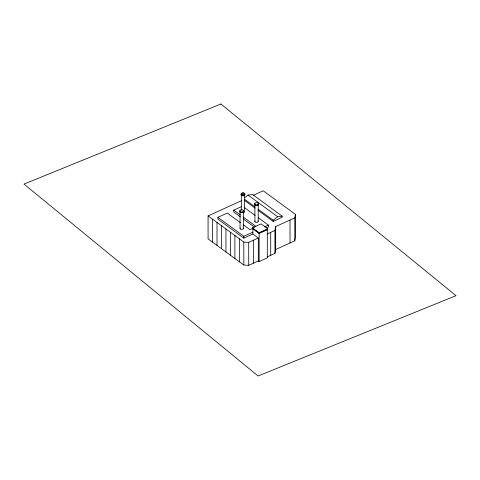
<?xml version="1.0" encoding="UTF-8"?>
<svg xmlns="http://www.w3.org/2000/svg" width="480" height="480" viewBox="0 0 480 480"><rect width="100%" height="100%" fill="white"/><g stroke="black" fill="none" stroke-linecap="round" stroke-linejoin="round"><path stroke-width="0.72" d="M267.078 256.986L274.938 253.41L274.938 230.43L275.67 226.554L294.78 217.848L295.44 214.386L263.214 190.794L253.146 195.384M274.938 253.41L275.67 249.528L275.67 226.554M275.67 249.528L294.78 240.828L295.44 237.36L295.44 214.386M244.704 197.694L248.064 195.084L252.54 194.49L282.126 216.144L282.126 217.314L273.174 221.388L258.078 210.342M273.174 221.388L273.174 220.224L277.65 216.744L282.126 216.144M267.306 229.44L267.306 257.868L259.134 261.594L258.3 260.982L248.718 265.344L243.822 265.038L208.08 238.878L208.08 215.904L241.902 200.502M258.3 260.982L258.3 238.008L252.864 234.03L243.834 238.146L217.926 219.18L217.926 217.338L227.298 213.072L240.432 222.684M240.318 216.78L233.754 211.974L233.754 210.132L241.8 206.466M252.468 227.826L261.126 223.884L267.798 228.768L267.798 229.518L259.14 233.46L252.468 228.576L252.468 227.826L259.14 232.71L259.134 261.594M252.564 228.504L249.984 229.68L243.42 224.868M217.926 217.338L243.834 236.304L252.864 232.188M264.378 226.95L268.38 225.126L268.38 226.968L266.376 227.88M259.14 232.71L267.798 228.768M261.858 231.924L263.898 230.994M265.26 230.376L266.622 229.752M208.08 215.904L243.822 242.064L248.718 242.37L258.3 238.008M267.078 234.012L274.938 230.43M248.064 195.084L277.65 216.744M244.794 199.452L255.06 206.964M258.078 209.172L273.174 220.224M244.794 200.616L255.06 208.134M244.278 207.486L255.12 215.424M258.132 217.632L268.38 225.126M233.754 210.132L240.318 214.938M243.306 217.122L255.84 226.302M243.306 218.964L254.646 227.268M254.004 229.416L252.864 228.582L252.864 234.03M255.144 230.244L259.134 233.166M294.78 217.848L294.78 240.828M290.004 220.026L290.004 243M270.708 232.356L270.708 255.336M258.204 204.444L258.204 221.406M254.898 204.444L254.898 221.406M253.512 240.192L253.512 263.166M248.718 242.37L248.718 265.344M244.62 194.694L244.62 211.65M243.834 236.304L243.834 238.146M243.822 242.064L243.822 265.038M243.348 228.504L243.348 211.548A1.65 0.954 0 0 1 241.698 212.502A1.65 0.954 0 0 1 240.048 211.548L240.048 228.504M241.314 195.432L241.314 210.18M239.352 238.794L239.352 261.768M234.888 235.524L234.888 258.498M230.418 232.254L230.418 255.228M225.954 228.984L225.954 251.958M221.484 225.714L221.484 248.688M217.014 222.444L217.014 245.418M212.55 219.174L212.55 242.148M244.56 211.404A1.65 0.954 0 0 1 242.97 212.604M257.982 220.926A1.65 0.954 0 0 1 256.548 222.36A1.65 0.954 0 0 1 255.12 220.926M243.126 228.03A1.65 0.954 0 0 1 241.698 229.458A1.65 0.954 0 0 1 240.27 228.03M244.56 194.448A1.65 0.954 0 0 1 244.56 194.94M244.398 195.168A1.65 0.954 0 0 1 244.134 195.366M243.396 195.612A1.65 0.954 0 0 1 242.538 195.612M242.142 195.516A1.65 0.954 0 0 1 241.536 195.168M258.144 204.198A1.65 0.954 0 0 1 257.982 204.918M257.376 205.266A1.65 0.954 0 0 1 255.726 205.266M255.12 204.918A1.65 0.954 0 0 1 254.958 204.198M243.6 211.254A1.968 1.14 0 0 1 241.698 212.682A1.968 1.14 0 0 1 239.796 211.254M239.994 210.978A1.968 1.14 0 0 1 240.306 210.744M243.09 210.744A1.968 1.14 0 0 1 243.402 210.978M244.674 194.124A1.968 1.14 0 0 1 242.97 195.828A1.968 1.14 0 0 1 241.26 194.124M258.456 204.15A1.968 1.14 0 0 1 256.548 205.578A1.968 1.14 0 0 1 254.646 204.15M254.844 203.874A1.968 1.14 0 0 1 255.156 203.64M257.946 203.64A1.968 1.14 0 0 1 258.258 203.874M220.902 104.004L24 184.086L258.096 375.996L456 295.674L220.902 104.004M241.98 194.988A1.968 1.14 0 0 0 244.938 194.004A1.968 1.14 0 0 0 241.98 193.02A1.968 1.14 0 0 0 241.98 194.988M242.142 194.832A1.65 0.954 0 0 0 244.62 194.004A1.65 0.954 0 0 0 242.142 193.176A1.65 0.954 0 0 0 242.142 194.832M255.564 204.738A1.968 1.14 0 0 0 258.522 203.754A1.968 1.14 0 0 0 255.564 202.77A1.968 1.14 0 0 0 255.564 204.738M240.714 211.842A1.968 1.14 0 0 0 243.666 210.858A1.968 1.14 0 0 0 240.714 209.874A1.968 1.14 0 0 0 240.714 211.842"/></g></svg>
